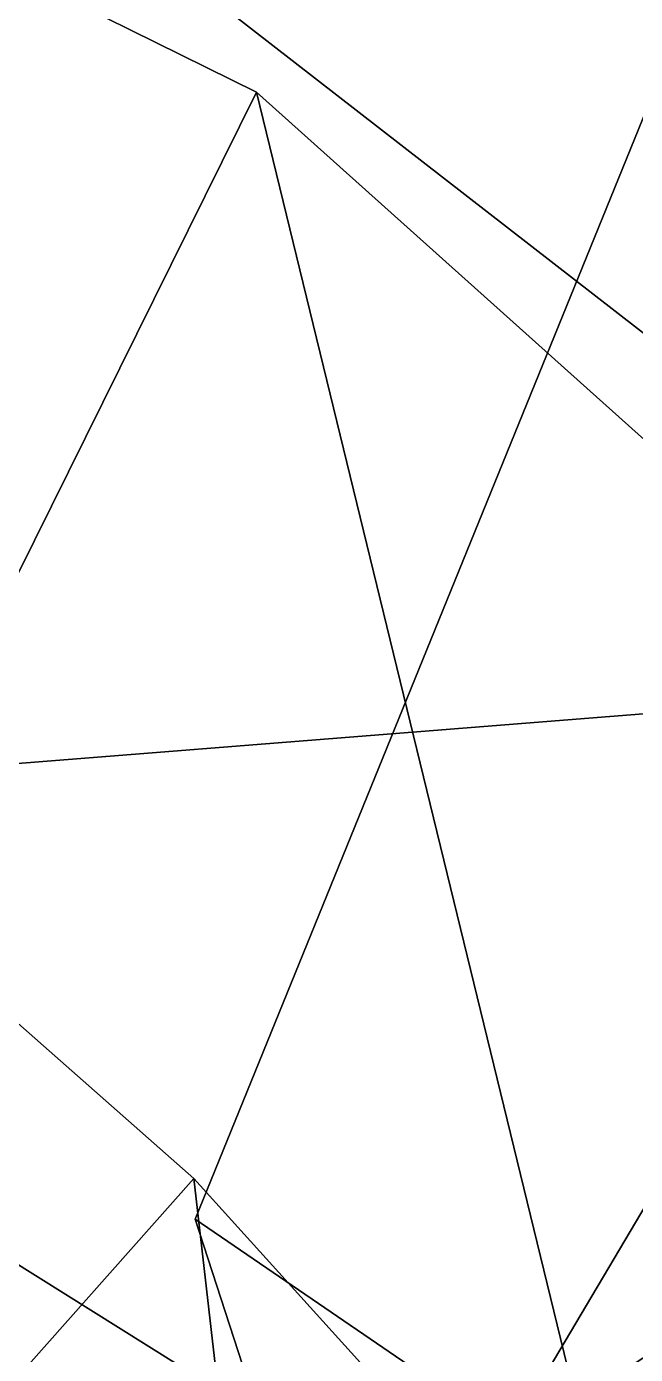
# Model space of a CAD drawing. Header units: metres. Extents: x -219 to 389, y -251 to 301.
# Drawn here: x 12.54 to 33.54, y 115.76 to 161.6 of the extents above; entities that cross this region are included whole.
import ezdxf

# ---------------------------------------------------------------- set-up
doc = ezdxf.new("R2010")
doc.units = ezdxf.units.M

msp = doc.modelspace()

# ---------------------------------------------------------------- linework, layer by layer
at = {"layer": 'Breeder_Leaf', "color": 3}
for points in [[(49.1684, 139.0952, 138.5596), (-12.2993, 186.8339, 120.4894), (45.3418, 190.2482, 129.6943)], [(49.1684, 139.0952, 138.5596), (45.3418, 190.2482, 129.6943), (-12.2993, 186.8339, 120.4894)], [(-12.2586, 134.2177, 123.2649), (-12.2993, 186.8339, 120.4894), (49.1684, 139.0952, 138.5596)], [(-12.2586, 134.2177, 123.2649), (49.1684, 139.0952, 138.5596), (-12.2993, 186.8339, 120.4894)], [(-1.9467, 114.0754, 141.2911), (-27.3208, 182.939, 163.4897), (20.4759, 159.337, 164.4415)], [(-1.9467, 114.0754, 141.2911), (20.4759, 159.337, 164.4415), (-27.3208, 182.939, 163.4897)], [(62.8022, 90.02415, 146.0035), (18.3518, 120.4293, 128.1246), (34.6198, 160.434, 120.7623)], [(62.8022, 90.02415, 146.0035), (34.6198, 160.434, 120.7623), (18.3518, 120.4293, 128.1246)], [(20.4759, 159.337, 164.4415), (37.3012, 90.2797, 147.376), (-1.9467, 114.0754, 141.2911)], [(20.4759, 159.337, 164.4415), (-1.9467, 114.0754, 141.2911), (37.3012, 90.2797, 147.376)], [(20.4759, 159.337, 164.4415), (53.5597, 129.6713, 163.0203), (37.3012, 90.2797, 147.376)], [(20.4759, 159.337, 164.4415), (37.3012, 90.2797, 147.376), (53.5597, 129.6713, 163.0203)], [(28.8712, 112.4414, 288.3739), (51.4813, 150.608, 277.4678), (46.3324, 123.7856, 296.8769)], [(28.8712, 112.4414, 288.3739), (46.3324, 123.7856, 296.8769), (51.4813, 150.608, 277.4678)], [(2.4533, 103.965, 232.186), (-10.09383, 146.9149, 250.975), (18.3133, 121.8328, 263.0873)], [(2.4533, 103.965, 232.186), (18.3133, 121.8328, 263.0873), (-10.09383, 146.9149, 250.975)], [(52.5317, 93.6159, 146.559), (-12.2586, 134.2177, 123.2649), (49.1684, 139.0952, 138.5596)], [(52.5317, 93.6159, 146.559), (49.1684, 139.0952, 138.5596), (-12.2586, 134.2177, 123.2649)], [(52.5317, 93.6159, 146.559), (-1.4634, 92.1722, 129.1694), (-12.2586, 134.2177, 123.2649)], [(52.5317, 93.6159, 146.559), (-12.2586, 134.2177, 123.2649), (-1.4634, 92.1722, 129.1694)], [(25.5579, 92.4809, 225.5398), (38.2768, 127.284, 232.9931), (63.7044, 77.4272, 245.352)], [(25.5579, 92.4809, 225.5398), (63.7044, 77.4272, 245.352), (38.2768, 127.284, 232.9931)], [(52.9827, 91.7016, 305.4937), (28.8712, 112.4414, 288.3739), (46.3324, 123.7856, 296.8769)], [(52.9827, 91.7016, 305.4937), (46.3324, 123.7856, 296.8769), (28.8712, 112.4414, 288.3739)], [(18.3133, 121.8328, 263.0873), (23.8307, 73.7277, 236.999), (2.4533, 103.965, 232.186)], [(18.3133, 121.8328, 263.0873), (2.4533, 103.965, 232.186), (23.8307, 73.7277, 236.999)], [(23.8307, 73.7277, 236.999), (18.3133, 121.8328, 263.0873), (43.9169, 93.4996, 265.1825)], [(23.8307, 73.7277, 236.999), (43.9169, 93.4996, 265.1825), (18.3133, 121.8328, 263.0873)], [(62.8022, 90.02415, 146.0035), (29.9536, 84.7117, 121.6332), (18.3518, 120.4293, 128.1246)], [(62.8022, 90.02415, 146.0035), (18.3518, 120.4293, 128.1246), (29.9536, 84.7117, 121.6332)]]:
    msp.add_3dface(points, dxfattribs=at)

doc.saveas('drawing.dxf')
